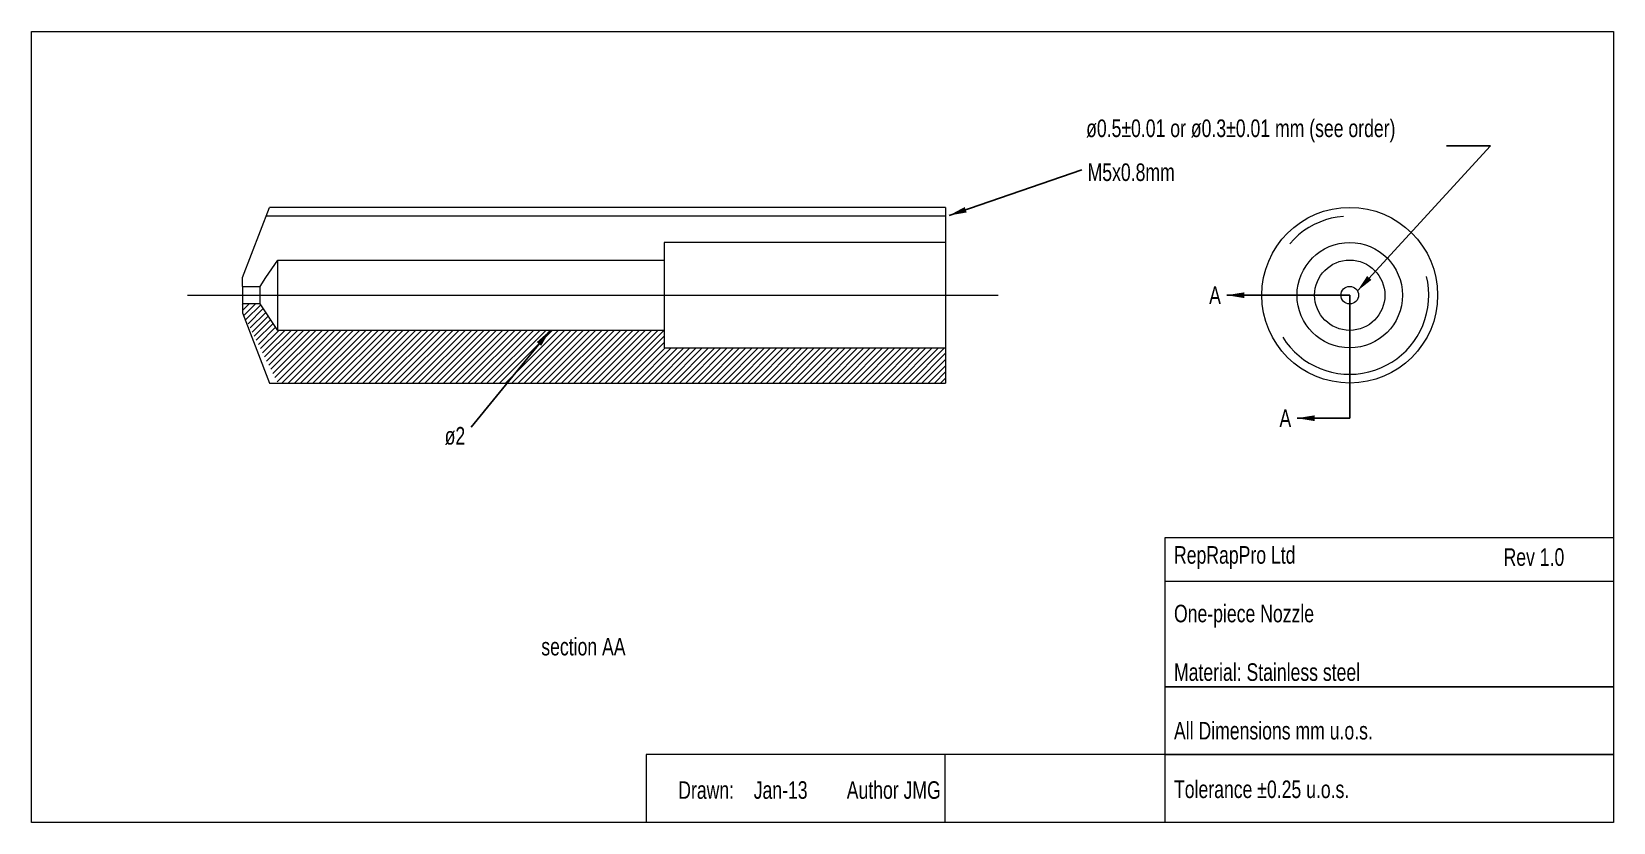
# Model space of a CAD drawing. Header units: millimetres. Extents: x -7.5 to 37.5, y 2.5 to 25.
import ezdxf

# ---------------------------------------------------------------- set-up
doc = ezdxf.new("R2010")
doc.units = ezdxf.units.MM
for name, pattern in [('CENTER', [50.8, 31.75, -6.35, 6.35, -6.35]), ('CENTERX2', [101.6, 63.5, -12.7, 12.7, -12.7]), ('DASHED2', [9.525, 6.35, -3.175]), ('DASHEDX2', [38.1, 25.4, -12.7]), ('DIVIDE', [31.75, 12.7, -6.35, 0, -6.35, 0, -6.35])]:
    doc.linetypes.add(name, pattern=pattern)
doc.layers.get('0').update_dxf_attribs({"linetype": 'CONTINUOUS', "lineweight": 0})
for name, color, linetype, lineweight in [('centreline', 7, 'CENTER', 0), ('dimensions', 7, 'CONTINUOUS', 0), ('hidden', 7, 'CONTINUOUS', 0)]:
    doc.layers.add(name, color=color, linetype=linetype, lineweight=lineweight)
doc.styles.get("Standard").update_dxf_attribs({"font": 'txt', "width": 0.75})
doc.dimstyles.get("Standard").update_dxf_attribs({"dimtxt": 0.5, "dimasz": 0.5, "dimexe": 0.75, "dimexo": 0.4, "dimgap": 0.4, "dimtad": 1, "dimtxsty": 'Standard', "dimcen": 2.5, "dimadec": 0, "dimazin": 0, "dimtfac": 1, "dimtmove": 0, "dimatfit": 3, "dimfxl": 1, "dimarcsym": 0})

msp = doc.modelspace()

# ---------------------------------------------------------------- hatches: boundary and pattern name
h = msp.add_hatch()
h.set_pattern_fill('ANSI31', color=256, style=0)
h.set_pattern_definition([(45, (0, 0), (-0.08838835, 0.08838835), [])])
h.paths.add_polyline_path([(-1.5, 17), (-0.5, 15), (18.5, 15), (18.5, 16), (10.5, 16), (10.5, 16.5), (-0.5, 16.5), (-1, 17.25), (-1.5, 17.25)])

# ---------------------------------------------------------------- linework, layer by layer
for p, q in [((-7.5, 25), (37.5, 25)), ((-7.5, 2.5), (-7.5, 25)), ((37.5, 25), (37.5, 2.5)), ((-1.5, 18), (-0.732, 20)), ((18.5, 20), (-0.732, 20)), ((18.5, 20), (18.5, 16)), ((18.5, 19.75), (-0.828, 19.75)), ((-1.5, 17.75), (-1.5, 18)), ((-1, 17.75), (-0.833, 18)), ((-1.5, 17.75), (-1.5, 17.25)), ((-1.5, 17.75), (-1, 17.75)), ((-1, 17.25), (-1, 17.75)), ((-0.5, 16.5), (-0.5, 17.923)), ((-1.5, 17.25), (-1.5, 17)), ((-1, 17.25), (-1.5, 17.25)), ((-0.5, 16.5), (-1, 17.25)), ((10.5, 17.375), (10.5, 16.5)), ((-1.5, 17), (-0.732, 15)), ((10.5, 16.5), (-0.5, 16.5)), ((10.5, 16.5), (10.5, 16)), ((10.5, 16), (18.5, 16)), ((18.5, 16), (18.5, 15)), ((-0.732, 15), (18.5, 15)), ((24.75, 4.43), (24.75, 6.36)), ((37.5, 6.36), (37.5, 4.43)), ((37.5, 4.43), (24.75, 4.43)), ((24.75, 4.43), (37.5, 4.43)), ((24.75, 2.5), (24.75, 4.43)), ((37.5, 4.43), (37.5, 2.5)), ((37.5, 2.5), (-7.5, 2.5)), ((37.5, 2.5), (24.75, 2.5))]:
    msp.add_line(p, q)
at = {"linetype": 'CONTINUOUS', "lineweight": 0}
msp.add_line((37.5, 4.43), (24.75, 4.43), dxfattribs=at)
msp.add_circle((30, 17.5), 2.5)
at = {"layer": 'centreline', "linetype": 'CENTERX2'}
msp.add_line((-3.069, 17.5), (20, 17.5), dxfattribs=at)
at = {"layer": 'centreline'}
msp.add_line((24.75, 6.36), (37.5, 6.36), dxfattribs=at)
at = {"layer": 'dimensions', "linetype": 'CONTINUOUS', "lineweight": 0}
for p, q in [((24.75, 10.61), (37.5, 10.61)), ((24.75, 6.36), (24.75, 10.61)), ((37.5, 10.61), (37.5, 6.36)), ((24.75, 9.36), (37.5, 9.36)), ((37.5, 6.36), (24.75, 6.36))]:
    msp.add_line(p, q, dxfattribs=at)
at = {"layer": 'dimensions'}
for p, q in [((24.75, 4.43), (9.983, 4.43)), ((9.983, 4.43), (9.983, 2.5)), ((18.483, 4.43), (18.483, 2.5))]:
    msp.add_line(p, q, dxfattribs=at)
at = {"layer": 'dimensions', "linetype": 'CONTINUOUS'}
for radius in [1.5, 1, 0.25]:
    msp.add_circle((30, 17.5), radius, dxfattribs=at)
at = {"layer": 'dimensions', "linetype": 'DASHED2'}
msp.add_arc((30, 17.5), 2.25, 212.0054, 139.3987, dxfattribs=at)
at = {"layer": 'hidden', "linetype": 'DIVIDE'}
for p, q in [((18.5, 19), (10.5, 19)), ((10.5, 19), (10.5, 17.375)), ((-0.833, 18), (-0.5, 18.5)), ((-0.5, 17.923), (-0.5, 18.5)), ((-0.5, 18.5), (10.5, 18.5))]:
    msp.add_line(p, q, dxfattribs=at)

# ---------------------------------------------------------------- texts
at = {"insert": (25, 10.36), "char_height": 0.5, "width": 100, "attachment_point": 1}
msp.add_mtext('RepRapPro Ltd\\P\\POne-piece Nozzle\\P\\PMaterial: Stainless steel\\P\\PAll Dimensions mm u.o.s.\\P\\PTolerance %%p0.25 u.o.s.', dxfattribs=at)
at = {"layer": 'dimensions', "linetype": 'CONTINUOUS', "char_height": 0.5, "width": 100, "attachment_point": 1}
for s, insert in [('ø0.5%%p0.01 or ø0.3%%p0.01 mm (see order)', (22.5, 22.5)), ('ø2', (4.25, 13.75))]:
    msp.add_mtext(s, dxfattribs=dict(at, insert=insert))
at = {"layer": 'dimensions', "linetype": 'CONTINUOUS', "lineweight": 0, "insert": (22.542, 21.25), "char_height": 0.5, "width": 100, "attachment_point": 1}
msp.add_mtext('M5x0.8mm', dxfattribs=at)
at = {"layer": 'dimensions', "linetype": 'DASHED2', "char_height": 0.5, "width": 100, "attachment_point": 1}
for s, insert in [('A', (26, 17.75)), ('A', (28, 14.25)), ('section AA', (7, 7.75))]:
    msp.add_mtext(s, dxfattribs=dict(at, insert=insert))
at = {"layer": 'dimensions', "char_height": 0.5, "width": 50, "attachment_point": 1}
for s, insert in [('Rev 1.0', (34.376, 10.299)), ('Drawn:    Jan-13        Author JMG', (10.896, 3.67))]:
    msp.add_mtext(s, dxfattribs=dict(at, insert=insert))

# ---------------------------------------------------------------- leaders
msp.add_leader([(30.218, 17.623), (34, 21.75), (32.75, 21.75)], dimstyle='Standard')
at = {"layer": 'dimensions'}
msp.add_leader([(18.601, 19.77), (22.374, 21.063)], dimstyle='Standard', dxfattribs=at)
at = {"layer": 'dimensions', "linetype": 'DASHEDX2'}
for points in [[(26.5, 17.5), (30, 17.5)], [(28.5, 14), (30, 14), (30, 17.5)]]:
    msp.add_leader(points, dimstyle='Standard', dxfattribs=at)
at = {"layer": 'dimensions', "linetype": 'CONTINUOUS'}
msp.add_leader([(7.25, 16.5), (5, 13.75)], dimstyle='Standard', dxfattribs=at)

doc.saveas('drawing.dxf')
